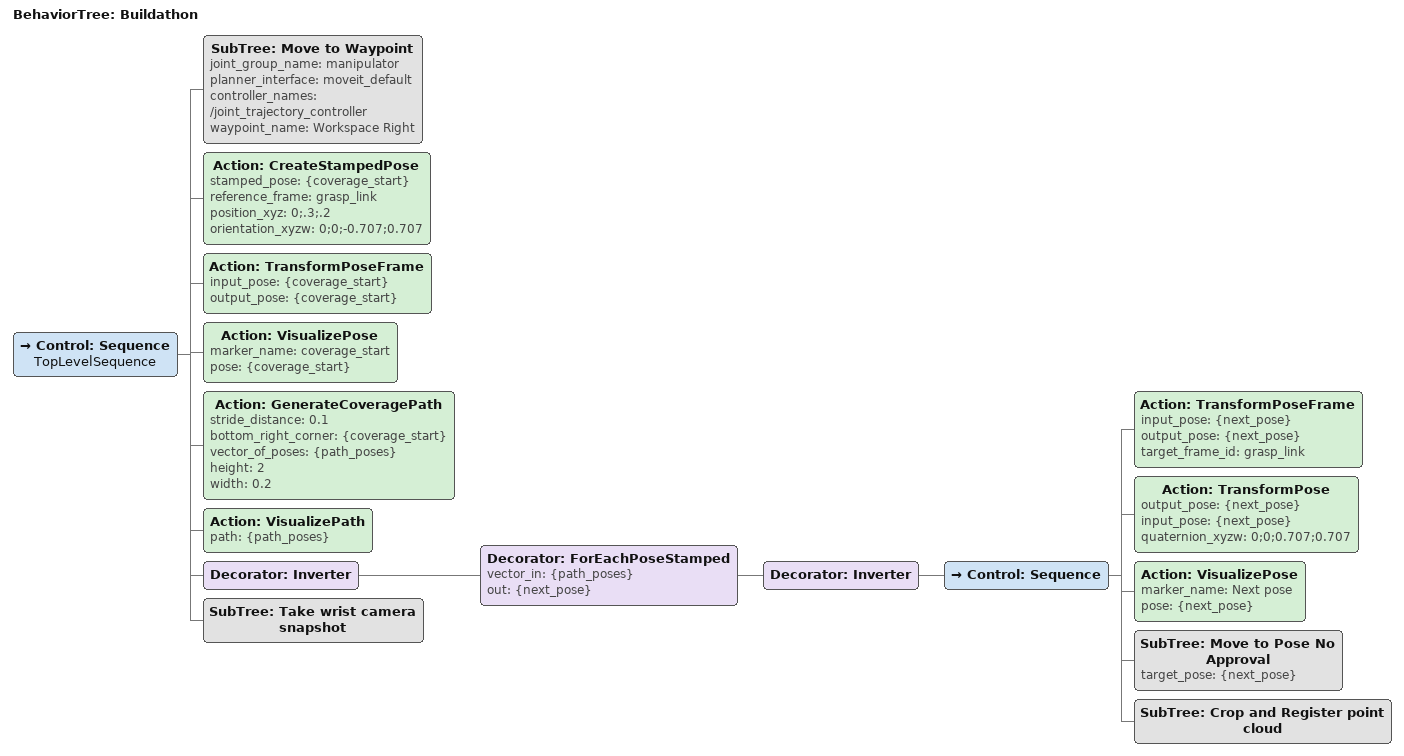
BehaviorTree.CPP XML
<root BTCPP_format="4" main_tree_to_execute="Buildathon">
    <BehaviorTree ID="Buildathon" _description="">
        <Control ID="Sequence" name="TopLevelSequence">
            <SubTree ID="Move to Waypoint" joint_group_name="manipulator" planner_interface="moveit_default" controller_names="/joint_trajectory_controller" waypoint_name="Workspace Right"/>
            <Action ID="CreateStampedPose" stamped_pose="{coverage_start}" reference_frame="grasp_link" position_xyz="0;.3;.2" orientation_xyzw="0;0;-0.707;0.707"/>
            <Action ID="TransformPoseFrame" input_pose="{coverage_start}" output_pose="{coverage_start}"/>
            <Action ID="VisualizePose" marker_name="coverage_start" pose="{coverage_start}"/>
            <Action ID="GenerateCoveragePath" stride_distance="0.1" bottom_right_corner="{coverage_start}" vector_of_poses="{path_poses}" height="2" width="0.2"/>
            <Action ID="VisualizePath" path="{path_poses}"/>
            <Decorator ID="Inverter">
                <Decorator ID="ForEachPoseStamped" vector_in="{path_poses}" out="{next_pose}">
                    <Decorator ID="Inverter">
                        <Control ID="Sequence">
                            <Action ID="TransformPoseFrame" input_pose="{next_pose}" output_pose="{next_pose}" target_frame_id="grasp_link"/>
                            <Action ID="TransformPose" output_pose="{next_pose}" input_pose="{next_pose}" quaternion_xyzw="0;0;0.707;0.707"/>
                            <Action ID="VisualizePose" marker_name="Next pose" pose="{next_pose}"/>
                            <SubTree ID="Move to Pose No Approval" target_pose="{next_pose}"/>
                            <SubTree ID="Crop and Register point cloud"/>
                        </Control>
                    </Decorator>
                </Decorator>
            </Decorator>
            <SubTree ID="Take wrist camera snapshot"/>
        </Control>
    </BehaviorTree>
</root>
